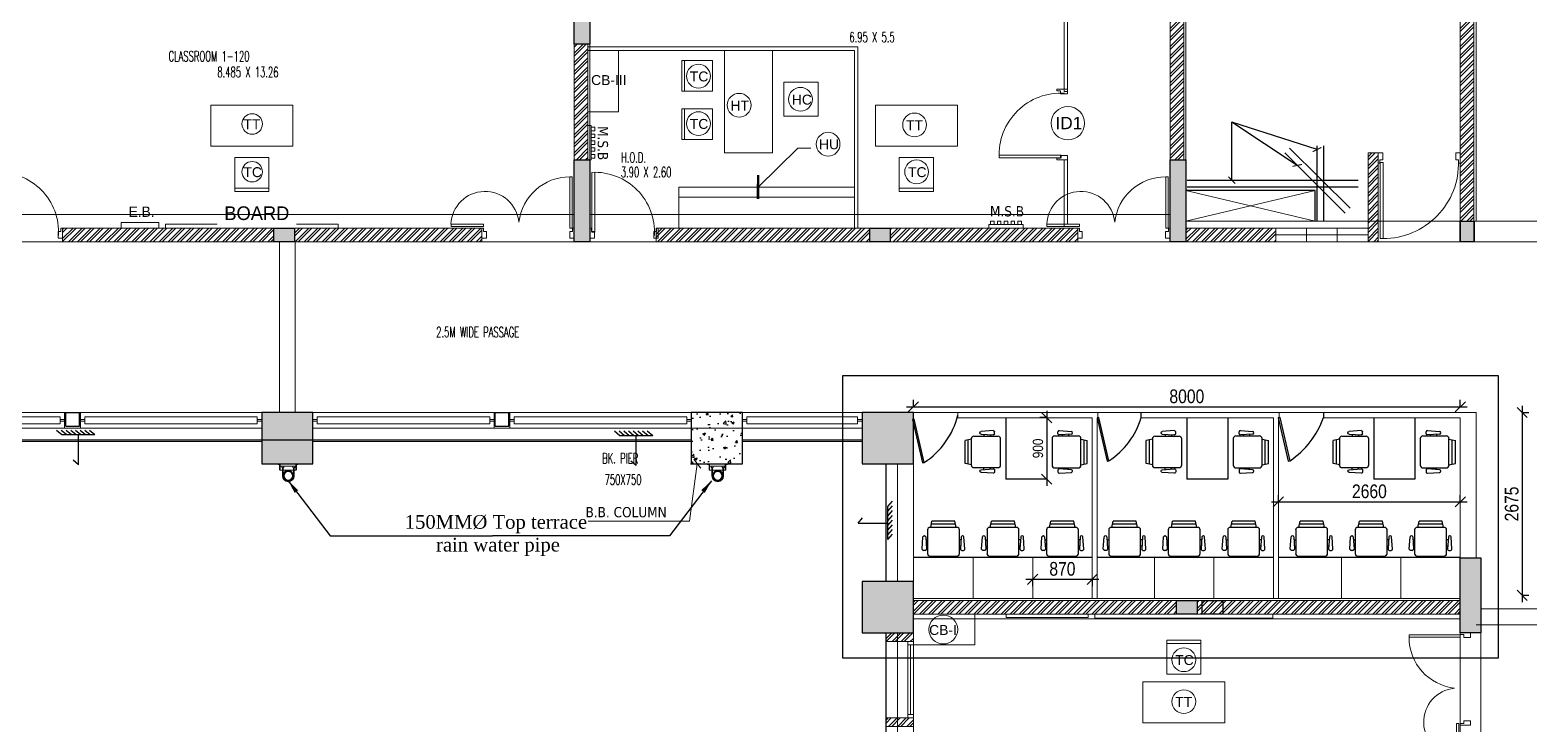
# Model space of a CAD drawing. Header units: inches. Extents: x 5899882 to 5988838, y -468923 to -96891.
# Drawn here: x 5945909 to 5967834, y -209454 to -199296 of the extents above; entities that cross this region are included whole.
import ezdxf

# ---------------------------------------------------------------- set-up
doc = ezdxf.new("R2010")
doc.units = ezdxf.units.IN
doc.header["$MEASUREMENT"] = 0
doc.linetypes.add('CONTINOUS', pattern=[0])
doc.layers.get('Defpoints').update_dxf_attribs({"color": 8})
for name, color, linetype in [('0 slc Rwp sloape', 7, 'Continuous'), ('0- SLC ARCH LAYOUT', 7, 'Continuous'), ('0-SLC-DRAINAGE LINE FOR ETP', 1, 'CONTINOUS'), ('CL', 7, 'Continuous'), ('P-TEXT', 7, 'Continuous'), ('rwp', 5, 'Continuous')]:
    doc.layers.add(name, color=color, linetype=linetype)
for name, color, linetype, lineweight in [('0-SLC-CLAMPS', 7, 'Continuous', 9), ('ARCL-BOARD', 8, 'Continuous', 9), ('ARCL-HATCH-B', 8, 'Continuous', 5), ('ARLC-COL', 8, 'Continuous', 30), ('ARLC-DIM0', 8, 'Continuous', 5), ('ARLC-DIM1', 8, 'Continuous', 5), ('ARLC-DIMF', 8, 'Continuous', 5), ('ARLC-DOOR-W', 8, 'Continuous', 5), ('ARLC-EL BRD', 8, 'Continuous', 5), ('ARLC-ELE0', 8, 'Continuous', 9), ('ARLC-ELE1', 8, 'Continuous', 13), ('ARLC-FUR (NOMN)', 8, 'Continuous', 9), ('ARLC-FURN', 8, 'Continuous', 9), ('ARLC-GAS BURNER', 8, 'Continuous', 5), ('ARLC-HATCH-C', 8, 'Continuous', 5), ('ARLC-TEXT0', 8, 'Continuous', 20), ('ARLC-WALL', 8, 'Continuous', 15), ('ARLC_main switch', 8, 'Continuous', 5), ('int_partitions', 8, 'Continuous', 5)]:
    doc.layers.add(name, color=color, linetype=linetype, lineweight=lineweight)
doc.styles.add('ARAIL', font='arial.ttf')
doc.styles.add('ARIAL', font='tahoma.ttf')
doc.styles.add('RS', font='simplex8.shx', dxfattribs={"width": 0.6, "height": 150})
doc.styles.get("Standard").update_dxf_attribs({"font": 'arial.ttf'})
doc.styles.add('swati', font='GOTHIC.TTF')
doc.styles.add('swis cn bt', font='swissc.ttf')
doc.dimstyles.new('DIM 100', dxfattribs={"dimscale": 100, "dimtxt": 1.5, "dimasz": 1.2, "dimexe": 1.5, "dimexo": 1.5, "dimgap": 0.4, "dimtad": 0, "dimdec": 0, "dimzin": 9, "dimdsep": 46, "dimtxsty": 'ARIAL', "dimblk": 'ARCHTICK', "dimblk1": 'ARCHTICK', "dimblk2": 'ARCHTICK', "dimcen": 2.5, "dimdle": 0.5, "dimclrd": 1, "dimclre": 251, "dimclrt": 4, "dimadec": 1, "dimazin": 0, "dimtfac": 1, "dimtdec": 0, "dimtmove": 2, "dimatfit": 3, "dimldrblk": 'ARCHTICK', "dimfxl": 1, "dimtzin": 0, "dimlwd": 5, "dimlwe": 5, "dimarcsym": 0})
doc.dimstyles.new('dim-100', dxfattribs={"dimscale": 100, "dimtxt": 1.5, "dimasz": 1.2, "dimexe": 1.5, "dimexo": 1.5, "dimgap": 0.4, "dimtad": 0, "dimdec": 0, "dimdsep": 46, "dimtxsty": 'ARAIL', "dimblk": 'ARCHTICK', "dimcen": 2.5, "dimdle": 1.5, "dimclrd": 1, "dimclre": 252, "dimclrt": 4, "dimadec": 1, "dimazin": 0, "dimtfac": 1, "dimtdec": 0, "dimtmove": 2, "dimatfit": 3, "dimldrblk": 'ARCHTICK', "dimfxl": 1, "dimarcsym": 0})
doc.dimstyles.new('dim-500', dxfattribs={"dimscale": 500, "dimtxt": 2.25, "dimasz": 2, "dimexe": 1.5, "dimexo": 1.5, "dimgap": 0.8, "dimtad": 1, "dimdec": 0, "dimdsep": 46, "dimtxsty": 'ARIAL', "dimblk": 'ARCHTICK', "dimcen": 2.5, "dimdle": 1.5, "dimclrd": 1, "dimclre": 9, "dimclrt": 4, "dimadec": 0, "dimazin": 0, "dimtfac": 1, "dimtdec": 0, "dimtmove": 2, "dimatfit": 3, "dimldrblk": 'ARCHTICK', "dimfxl": 1, "dimarcsym": 0})
doc.dimstyles.new('SLC', dxfattribs={"dimtxt": 200, "dimasz": 150, "dimexe": 100, "dimexo": 0, "dimgap": 50, "dimtad": 1, "dimdec": 0, "dimrnd": 5, "dimzin": 1, "dimdsep": 46, "dimtxsty": 'swis cn bt', "dimblk": 'OBLIQUE', "dimcen": 60, "dimdle": 100, "dimclrd": 256, "dimclre": 256, "dimclrt": 256, "dimazin": 0, "dimtfac": 1, "dimtdec": 0, "dimtofl": 0, "dimtmove": 0, "dimatfit": 3, "dimfxl": 0.18, "dimtolj": 1, "dimtzin": 0, "dimarcsym": 0})
doc.dimstyles.get("Standard").update_dxf_attribs({"dimtxt": 200, "dimasz": 200, "dimexe": 0.18, "dimexo": 0.0625, "dimgap": 0.09, "dimtad": 0, "dimdec": 0, "dimrnd": 5, "dimzin": 0, "dimdsep": 46, "dimtxsty": 'Standard', "dimblk": 'OBLIQUE', "dimcen": 0.09, "dimadec": 0, "dimazin": 0, "dimtfac": 1, "dimtdec": 0, "dimtofl": 0, "dimtmove": 0, "dimatfit": 3, "dimfxl": 1, "dimtolj": 1, "dimtzin": 0, "dimarcsym": 0})
pattern_1 = [(45, (-5779197.41, 117191.3), (-66.2912607, 66.2912607), []), (45, (-5779153.22, 117191.3), (-66.2912607, 66.2912607), [])]

# ---------------------------------------------------------------- blocks, each defined once
blk = doc.blocks.new('an80')
for points in [[(-46, 0), (-46, 66), (-51, 66), (-51, 76), (-35, 76), (-35, 66), (-40, 66), (-40, 0)], [(46, 0), (46, 66), (51, 66), (51, 76), (35, 76), (35, 66), (40, 66), (40, 0)]]:
    blk.add_lwpolyline(points)
for radius in [46, 40]:
    blk.add_arc((0, 0), radius, 180, 360)
blk = doc.blocks.new('176')
at = {"layer": '0-SLC-CLAMPS', "elevation": 0}
for points in [[(-109, 77), (-109, 80, 0.414214), (-114, 85), (-114, 85), (-114, 66), (-61, 66, 0.414214), (-66, 71), (-103, 71, -0.414214)], [(-109, -76), (-109, -79, -0.414214), (-114, -85), (-114, -85), (-114, -65), (-61, -65, -0.414214), (-66, -70), (-103, -70, 0.414214)]]:
    blk.add_lwpolyline(points, format="xyb", close=True, dxfattribs=at)
blk.add_lwpolyline([(-93, 66), (-93, -65), (-61, -65), (-61, 66)], close=True, dxfattribs=at)
at = {"layer": 'rwp', "color": 5, "const_width": 5.36, "elevation": 0}
blk.add_lwpolyline([(-13, -42, 1), (-13, 38, 1)], format="xyb", close=True, dxfattribs=at)
at = {"layer": 'rwp', "color": 5}
for radius in [42.9, 37.5]:
    blk.add_circle((-13, -2, 0), radius, dxfattribs=at)
at = {"layer": '0-SLC-CLAMPS', "color": 6, "xscale": 1.0714285714286, "yscale": 1.0714285714286, "zscale": 1.0714285714286, "rotation": 90}
blk.add_blockref('an80', (-13, -2, 0), dxfattribs=at)
blk = doc.blocks.new('_OBLIQUE')
at = {"color": 0, "linetype": 'ByBlock'}
blk.add_line((-0.5, -0.5), (0.5, 0.5), dxfattribs=at)
blk = doc.blocks.new('hjmh')
at = {"layer": 'ARLC-DOOR-W', "ltscale": 0.1}
for p, q in [((5668.312, -1072.854), (5667.201, -1072.854)), ((5667.201, -1072.854), (5667.201, -1072.894)), ((5667.201, -1072.894), (5668.312, -1072.894)), ((5668.312, -1072.894), (5668.312, -1072.854))]:
    blk.add_line(p, q, dxfattribs=at)
blk.add_arc((5668.299, -1072.899), 1.098, 179.7169, 271.8564, dxfattribs=at)
blk = doc.blocks.new('jjuj')
at = {"layer": 'ARLC-DOOR-W', "ltscale": 0.1}
for p, q in [((5733136, -29654), (5733136, -29679)), ((5733286, -29654), (5733286, -29719))]:
    blk.add_line(p, q, dxfattribs=at)
blk.add_lwpolyline([(5733286, -29719), (5733186, -29719), (5733186, -29679), (5733136, -29679)], dxfattribs=at)
blk = doc.blocks.new('frame')
at = {"layer": 'ARLC-DOOR-W', "ltscale": 0.1}
for p, q in [((5733136, -31004), (5733136, -30979)), ((5733136, -31004), (5733286, -31004)), ((5733286, -31004), (5733286, -30939))]:
    blk.add_line(p, q, dxfattribs=at)
blk.add_lwpolyline([(5733286, -30939), (5733186, -30939), (5733186, -30979), (5733136, -30979)], dxfattribs=at)
blk = doc.blocks.new('dfg2154')
at = {"layer": 'ARLC-FURN'}
blk.add_line((5964549, -129277), (5965049, -129277), dxfattribs=at)
blk.add_lwpolyline([(5964549, -129329), (5965049, -129329), (5965049, -128829), (5964549, -128829)], close=True, dxfattribs=at)
blk = doc.blocks.new('gfhmk')
at = {"layer": 'ARLC-DOOR-W', "ltscale": 0.1}
for p, q in [((5733137, -36608), (5732262, -36608)), ((5733137, -36568), (5732263, -36568)), ((5733137, -36568), (5733137, -36608))]:
    blk.add_line(p, q, dxfattribs=at)
blk.add_arc((5733137, -36608), 875, 177.3797, 273.233, dxfattribs=at)
blk = doc.blocks.new('A$C0CA930DB')
at = {"layer": 'ARLC-DOOR-W', "ltscale": 0.1}
blk.add_lwpolyline([(924, 1000), (1024, 1000)], dxfattribs=at)
for name, p in [('gfhmk', (-5732204, 37539)), ('frame', (-5732262, 31004))]:
    blk.add_blockref(name, p)
at = {"xscale": -1, "rotation": 180}
blk.add_blockref('frame', (-5732262, -30004), dxfattribs=at)
blk = doc.blocks.new('_ArchTick')
at = {"color": 0, "linetype": 'ByBlock', "const_width": 0.15}
blk.add_lwpolyline([(-0.5, -0.5), (0.5, 0.5)], dxfattribs=at)
blk = doc.blocks.new('DOOR 1')
at = {"layer": 'ARLC-DOOR-W', "ltscale": 0.1}
for p, q in [((5953212, -114078), (5953212, -113328)), ((5953212, -113328), (5953247, -113328)), ((5953247, -114078), (5953247, -113328)), ((5951474, -114021), (5951951, -114021)), ((5951474, -114056), (5951474, -114021)), ((5951474, -114056), (5951951, -114056)), ((5951926, -114078), (5951951, -114078)), ((5951926, -114078), (5951926, -114228)), ((5951926, -114228), (5951991, -114228)), ((5951951, -114056), (5951951, -114021)), ((5953276, -114228), (5953211, -114228)), ((5953247, -114078), (5953212, -114078)), ((5953276, -114078), (5953251, -114078))]:
    blk.add_line(p, q, dxfattribs=at)
at = {"layer": 'ARLC-DOOR-W'}
blk.add_line((5953276, -114228), (5953276, -114078), dxfattribs=at)
at = {"layer": 'ARLC-DOOR-W', "ltscale": 0.1}
for points in [[(5951991, -114228), (5951991, -114128), (5951951, -114128), (5951951, -114078)], [(5953211, -114228), (5953211, -114128), (5953251, -114128), (5953251, -114078)]]:
    blk.add_lwpolyline(points, dxfattribs=at)
for centre, radius, start, end in [((5953212, -114078), 750, 90, 173.4904), ((5951971, -114040), 498, 5.458, 177.8186)]:
    blk.add_arc(centre, radius, start, end, dxfattribs=at)
blk = doc.blocks.new('msb')
at = {"layer": 'ARLC_main switch'}
for points in [[(5800838.5, -122715.5), (5800838.5, -122765.5), (5801338.5, -122765.5), (5801338.5, -122715.5)], [(5800913.5, -122665.5), (5800913.5, -122715.5), (5800863.5, -122715.5), (5800863.5, -122665.5)], [(5801013.5, -122665.5), (5801013.5, -122715.5), (5800963.5, -122715.5), (5800963.5, -122665.5)], [(5801063.5, -122665.5), (5801063.5, -122715.5), (5801113.5, -122715.5), (5801113.5, -122665.5)], [(5801163.5, -122665.5), (5801163.5, -122715.5), (5801213.5, -122715.5), (5801213.5, -122665.5)], [(5801263.5, -122665.5), (5801263.5, -122715.5), (5801313.5, -122715.5), (5801313.5, -122665.5)]]:
    blk.add_lwpolyline(points, close=True, dxfattribs=at)
at = {"layer": 'ARLC_main switch', "insert": (5801095.5, -122547), "char_height": 150, "attachment_point": 5, "style": 'ARIAL'}
blk.add_mtext('M.S.B', dxfattribs=at)
blk = doc.blocks.new('MSB2')
at = {"layer": 'ARLC_main switch'}
for points in [[(5811368, -149962), (5811368, -150012), (5811868, -150012), (5811868, -149962)], [(5811443, -149912), (5811443, -149962), (5811393, -149962), (5811393, -149912)], [(5811543, -149912), (5811543, -149962), (5811493, -149962), (5811493, -149912)], [(5811593, -149912), (5811593, -149962), (5811643, -149962), (5811643, -149912)], [(5811693, -149912), (5811693, -149962), (5811743, -149962), (5811743, -149912)], [(5811793, -149912), (5811793, -149962), (5811843, -149962), (5811843, -149912)]]:
    blk.add_lwpolyline(points, close=True, dxfattribs=at)
at = {"layer": 'ARLC_main switch', "insert": (5811633, -149768), "char_height": 150, "attachment_point": 5, "style": 'ARIAL'}
blk.add_mtext('M.S.B', dxfattribs=at)
blk = doc.blocks.new('fgh153')
at = {"layer": 'ARCL-BOARD'}
blk.add_lwpolyline([(5989410, -126807), (5989410, -126865), (5986882, -126865), (5986882, -126807)], close=True, dxfattribs=at)
at = {"layer": 'ARCL-BOARD', "ltscale": 350, "insert": (5988220, -126649), "char_height": 200, "attachment_point": 5, "style": 'swati', "bg_fill": 2}
blk.add_mtext('BOARD', dxfattribs=at)
blk = doc.blocks.new('A$C445547AD')
at = {"layer": 'ARLC-EL BRD'}
for p, q in [((0, 0), (0, 80)), ((550, 0), (550, 80)), ((550, 0), (0, 0))]:
    blk.add_line(p, q, dxfattribs=at)
at = {"layer": 'ARLC-EL BRD', "insert": (297, 239), "char_height": 150, "attachment_point": 5, "style": 'swati', "bg_fill": 2}
blk.add_mtext('E.B.', dxfattribs=at)
at = {"layer": 'ARLC-EL BRD'}
blk.add_line((550, 80), (0, 80), dxfattribs=at)
blk = doc.blocks.new('A$C67844AE1')
at = {"color": 7}
for p, q in [((-218, 241), (-283, 162)), ((-218, 172), (-283, 93)), ((-218, 103), (-283, 24)), ((-218, 34), (-283, -45)), ((218, 0), (-218, 0)), ((218, 0), (153, -79)), ((-218, -34), (-283, -113)), ((-218, -103), (-283, -182)), ((-218, -172), (-283, -251)), ((-218, -241), (-283, -320))]:
    blk.add_line(p, q, dxfattribs=at)
at = {"layer": 'CL', "color": 7}
blk.add_line((-218, 241), (-218, -241), dxfattribs=at)
blk = doc.blocks.new('A$C4AE13D6C')
at = {"layer": 'ARLC-COL', "color": 7}
for p, q in [((-29459, -1812), (-29259, -1812)), ((-29459, -2012), (-29459, -1812)), ((-29259, -2012), (-29259, -1812)), ((-23177, -1812), (-22977, -1812)), ((-23177, -2012), (-23177, -1812)), ((-22977, -2012), (-22977, -1812)), ((-29459, -2012), (-29259, -2012)), ((-23177, -2012), (-22977, -2012))]:
    blk.add_line(p, q, dxfattribs=at)
for points in [[(-26414, 888), (-26114, 888), (-26114, 688), (-26414, 688)], [(-26414, 888), (-26114, 888), (-26114, 688), (-26414, 688)], [(-17699, 888), (-17399, 888), (-17399, 688), (-17699, 688)], [(-9061, 988), (-8861, 988), (-8861, 688), (-9061, 688)], [(-12836, -4562), (-12536, -4562), (-12536, -4762), (-12836, -4762)], [(-12836, -4562), (-12536, -4562), (-12536, -4762), (-12836, -4762)]]:
    blk.add_lwpolyline(points, close=True, dxfattribs=at)
blk = doc.blocks.new('*D645')
at = {"layer": '0-SLC-DRAINAGE LINE FOR ETP', "lineweight": -2}
for p, q in [((5958829, -204812), (5958829, -204711)), ((5966829, -204812), (5966829, -204711)), ((5958729, -204811), (5966929, -204811))]:
    blk.add_line(p, q, dxfattribs=at)
at = {"layer": 'Defpoints', "color": 0}
for p in [(5958829, -204895), (5966829, -204811), (5966829, -204895)]:
    blk.add_point(p, dxfattribs=at)
at = {"layer": '0-SLC-DRAINAGE LINE FOR ETP', "lineweight": -2, "xscale": 150, "yscale": 150, "zscale": 150, "rotation": 180}
blk.add_blockref('_OBLIQUE', (5958829, -204811), dxfattribs=at)
at = {"layer": '0-SLC-DRAINAGE LINE FOR ETP', "lineweight": -2, "xscale": 150, "yscale": 150, "zscale": 150}
blk.add_blockref('_OBLIQUE', (5966829, -204811), dxfattribs=at)
at = {"layer": '0-SLC-DRAINAGE LINE FOR ETP', "insert": (5962829, -204659), "char_height": 200, "attachment_point": 5, "style": 'swis cn bt'}
blk.add_mtext('\\A1;8000', dxfattribs=at)
blk = doc.blocks.new('table')
at = {"ltscale": 0.3}
for p, q in [((6028890, -208644), (6028901, -208821)), ((6028934, -208624), (6028908, -208624)), ((6028941, -208821), (6028952, -208644)), ((6028950, -208685), (6028968, -208685)), ((6028968, -208577), (6028968, -208923)), ((6029397, -208540), (6029005, -208540)), ((6029434, -208923), (6029434, -208577)), ((6029452, -208685), (6029434, -208685)), ((6029461, -208821), (6029450, -208644)), ((6029468, -208624), (6029494, -208624)), ((6029513, -208644), (6029501, -208821)), ((6028920, -208839), (6028922, -208839)), ((6028944, -208778), (6028968, -208778)), ((6029459, -208778), (6029434, -208778)), ((6029482, -208839), (6029480, -208839)), ((6029005, -208960), (6029397, -208960)), ((6029014, -208960), (6029033, -209054)), ((6029024, -209007), (6029378, -209007)), ((6029033, -209054), (6029369, -209054)), ((6029388, -208960), (6029369, -209054))]:
    blk.add_line(p, q, dxfattribs=at)
for centre, radius, start, end in [((6028908, -208643), 18.7, 90, 183.7314), ((6028934, -208643), 18.7, 356.2686, 90), ((6029005, -208577), 37.4, 90, 180), ((6029397, -208577), 37.4, 0, 90), ((6029468, -208643), 18.7, 90, 183.7314), ((6029494, -208643), 18.7, 356.2686, 90), ((6028920, -208820), 18.7, 183.7314, 270), ((6028922, -208820), 18.7, 270, 356.2686), ((6029005, -208923), 37.4, 180, 270), ((6029397, -208923), 37.4, 270, 0), ((6029480, -208820), 18.7, 183.7314, 270), ((6029482, -208820), 18.7, 270, 356.2686)]:
    blk.add_arc(centre, radius, start, end, dxfattribs=at)
blk = doc.blocks.new('*D648')
at = {"layer": '0-SLC-DRAINAGE LINE FOR ETP', "lineweight": -2}
for p, q in [((5960779, -204970), (5960679, -204970)), ((5960779, -204870), (5960779, -205970)), ((5960779, -205870), (5960679, -205870))]:
    blk.add_line(p, q, dxfattribs=at)
at = {"layer": 'Defpoints', "color": 0}
for p in [(5960779, -204970), (5960779, -205870), (5960779, -205870)]:
    blk.add_point(p, dxfattribs=at)
at = {"layer": '0-SLC-DRAINAGE LINE FOR ETP', "lineweight": -2, "xscale": 150, "yscale": 150, "zscale": 150}
for p, rotation in [((5960779, -204970), 90), ((5960779, -205870), 270)]:
    blk.add_blockref('_OBLIQUE', p, dxfattribs=dict(at, rotation=rotation))
at = {"layer": '0-SLC-DRAINAGE LINE FOR ETP', "insert": (5960652, -205420), "char_height": 150, "attachment_point": 5, "rotation": 90, "style": 'swis cn bt'}
blk.add_mtext('\\A1;900', dxfattribs=at)
blk = doc.blocks.new('*D649')
at = {"layer": '0-SLC-DRAINAGE LINE FOR ETP', "lineweight": -2}
for p, q in [((5964068, -206202), (5966929, -206202)), ((5964168, -206202), (5964168, -206102)), ((5966829, -206202), (5966829, -206102))]:
    blk.add_line(p, q, dxfattribs=at)
at = {"layer": 'Defpoints', "color": 0}
for p in [(5964168, -206202), (5966829, -206202), (5966829, -206202)]:
    blk.add_point(p, dxfattribs=at)
at = {"layer": '0-SLC-DRAINAGE LINE FOR ETP', "lineweight": -2, "xscale": 150, "yscale": 150, "zscale": 150, "rotation": 180}
blk.add_blockref('_OBLIQUE', (5964168, -206202), dxfattribs=at)
at = {"layer": '0-SLC-DRAINAGE LINE FOR ETP', "lineweight": -2, "xscale": 150, "yscale": 150, "zscale": 150}
blk.add_blockref('_OBLIQUE', (5966829, -206202), dxfattribs=at)
at = {"layer": '0-SLC-DRAINAGE LINE FOR ETP', "insert": (5965499, -206049), "char_height": 200, "attachment_point": 5, "style": 'swis cn bt'}
blk.add_mtext('\\A1;2660', dxfattribs=at)
blk = doc.blocks.new('*D650')
at = {"layer": '0-SLC-DRAINAGE LINE FOR ETP', "lineweight": -2}
for p, q in [((5967733, -204795), (5967733, -207670)), ((5967733, -204895), (5967833, -204895)), ((5967733, -207570), (5967833, -207570))]:
    blk.add_line(p, q, dxfattribs=at)
at = {"layer": 'Defpoints', "color": 0}
for p in [(5967059, -204895), (5966829, -207570), (5967733, -207570)]:
    blk.add_point(p, dxfattribs=at)
at = {"layer": '0-SLC-DRAINAGE LINE FOR ETP', "lineweight": -2, "xscale": 150, "yscale": 150, "zscale": 150}
for p, rotation in [((5967733, -204895), 90), ((5967733, -207570), 270)]:
    blk.add_blockref('_OBLIQUE', p, dxfattribs=dict(at, rotation=rotation))
at = {"layer": '0-SLC-DRAINAGE LINE FOR ETP', "insert": (5967581, -206233), "char_height": 200, "attachment_point": 5, "rotation": 90, "style": 'swis cn bt'}
blk.add_mtext('\\A1;2675', dxfattribs=at)
blk = doc.blocks.new('*D781')
at = {"layer": '0-SLC-DRAINAGE LINE FOR ETP', "lineweight": -2}
for p, q in [((5960474, -207336), (5961544, -207336)), ((5960574, -207336), (5960574, -207436)), ((5961444, -207336), (5961444, -207436))]:
    blk.add_line(p, q, dxfattribs=at)
at = {"layer": 'Defpoints', "color": 0}
for p in [(5960574, -207315), (5961444, -207315), (5961444, -207336)]:
    blk.add_point(p, dxfattribs=at)
at = {"layer": '0-SLC-DRAINAGE LINE FOR ETP', "lineweight": -2, "xscale": 150, "yscale": 150, "zscale": 150, "rotation": 180}
blk.add_blockref('_OBLIQUE', (5960574, -207336), dxfattribs=at)
at = {"layer": '0-SLC-DRAINAGE LINE FOR ETP', "lineweight": -2, "xscale": 150, "yscale": 150, "zscale": 150}
blk.add_blockref('_OBLIQUE', (5961444, -207336), dxfattribs=at)
at = {"layer": '0-SLC-DRAINAGE LINE FOR ETP', "insert": (5961009, -207184), "char_height": 200, "attachment_point": 5, "style": 'swis cn bt'}
blk.add_mtext('\\A1;870', dxfattribs=at)
blk = doc.blocks.new('A$C5D8F11B1')
at = {"layer": 'ARCL-HATCH-B'}
h = blk.add_hatch(dxfattribs=at)
h.set_pattern_fill('ANSI32', color=256, scale=250)
h.set_pattern_definition(pattern_1)
h.paths.add_polyline_path([(17600, -2900), (17400, -2900), (17400, -6050), (17600, -6050)])
h = blk.add_hatch(dxfattribs=at)
h.set_pattern_fill('ANSI32', color=256, scale=250)
h.set_pattern_definition(pattern_1)
h.paths.add_polyline_path([(21845, -3600), (21645, -3600), (21645, -6950), (21845, -6950)])
h = blk.add_hatch(dxfattribs=at)
h.set_pattern_fill('ANSI32', color=256, scale=250)
h.set_pattern_definition(pattern_1)
h.paths.add_polyline_path([(8885, -4360), (8685, -4360), (8685, -6050), (8885, -6050)])
h = blk.add_hatch(dxfattribs=at)
h.set_pattern_fill('ANSI32', color=256, scale=250)
h.set_pattern_definition(pattern_1)
h.paths.add_polyline_path([(20445, -5950), (20295, -5950), (20295, -7250), (20445, -7250)])
h = blk.add_hatch(dxfattribs=at)
h.set_pattern_fill('ANSI32', color=256, scale=250)
h.set_pattern_definition(pattern_1)
h.paths.add_polyline_path([(4292, -7050), (1201, -7050), (1201, -7250), (4292, -7250)])
h = blk.add_hatch(dxfattribs=at)
h.set_pattern_fill('ANSI32', color=256, scale=250)
h.set_pattern_definition(pattern_1)
h.paths.add_polyline_path([(7335, -7050), (4592, -7050), (4592, -7250), (7335, -7250)])
h = blk.add_hatch(dxfattribs=at)
h.set_pattern_fill('ANSI32', color=256, scale=250)
h.set_pattern_definition(pattern_1)
h.paths.add_polyline_path([(13007, -7050), (9882, -7050), (9882, -7250), (13007, -7250)])
h = blk.add_hatch(dxfattribs=at)
h.set_pattern_fill('ANSI32', color=256, scale=250)
h.set_pattern_definition(pattern_1)
h.paths.add_polyline_path([(16050, -7050), (13307, -7050), (13307, -7250), (16050, -7250)])
h = blk.add_hatch(dxfattribs=at)
h.set_pattern_fill('ANSI32', color=256, scale=250)
h.set_pattern_definition(pattern_1)
h.paths.add_polyline_path([(18945, -7050), (17630, -7050), (17630, -7250), (18945, -7250)])
h = blk.add_hatch(dxfattribs=at)
h.set_pattern_fill('ANSI32', color=256, scale=250)
h.set_pattern_definition(pattern_1)
h.paths.add_polyline_path([(17495, -12500), (13645, -12500), (13645, -12700), (17495, -12700)])
h = blk.add_hatch(dxfattribs=at)
h.set_pattern_fill('ANSI32', color=256, scale=250)
h.set_pattern_definition(pattern_1)
h.paths.add_polyline_path([(21645, -12500), (17795, -12500), (17795, -12700), (21645, -12700)])
h = blk.add_hatch(dxfattribs=at)
h.set_pattern_fill('ANSI32', color=256, scale=250)
h.set_pattern_definition(pattern_1)
h.paths.add_polyline_path([(13645, -12975), (13245, -12975), (13245, -13100), (13645, -13100)])
h = blk.add_hatch(dxfattribs=at)
h.set_pattern_fill('ANSI32', color=256, scale=250)
h.set_pattern_definition(pattern_1)
h.paths.add_polyline_path([(13645, -14220), (13245, -14220), (13245, -14345), (13645, -14345)])
at = {"layer": 'ARLC-HATCH-C', "ltscale": 0.1}
for points in [[(8685, -4360), (8685, -3160), (8915, -3160), (8915, -4360)], [(8915, -7250), (8915, -7050), (8915, -6050), (8715, -6050), (8685, -6050), (8685, -7250)], [(17630, -7250), (17630, -7050), (17630, -6050), (17600, -6050), (17400, -6050), (17400, -7250)], [(21845, -6950), (21645, -6950), (21645, -7250), (21845, -7250)], [(4592, -7250), (4592, -7050), (4292, -7050), (4292, -7250)], [(4592, -7250), (4592, -7050), (4292, -7050), (4292, -7250)], [(13307, -7250), (13307, -7050), (13007, -7050), (13007, -7250)], [(13307, -7250), (13307, -7050), (13007, -7050), (13007, -7250)], [(4114, -9750), (4114, -10500), (4864, -10500), (4864, -9750)], [(12895, -9750), (12895, -10500), (13645, -10500), (13645, -9750)], [(21645, -11875), (21945, -11875), (21945, -12975), (21645, -12975)], [(12895, -12225), (12895, -12975), (13645, -12975), (13645, -12225)], [(17795, -12700), (17795, -12500), (17495, -12500), (17495, -12700)], [(17795, -12700), (17795, -12500), (17495, -12500), (17495, -12700)]]:
    blk.add_hatch(color=256, dxfattribs=at).paths.add_polyline_path(points)
at = {"layer": 'ARCL-BOARD'}
for points in [[(15001, -12700), (16201, -12700), (16201, -12750), (15001, -12750)], [(18901, -12700), (18901, -12758), (16301, -12758), (16301, -12700)]]:
    blk.add_lwpolyline(points, close=True, dxfattribs=at)
at = {"layer": 'ARLC-COL'}
for points in [[(8915, -3160), (8915, -4360), (8685, -4360), (8685, -3160)], [(8915, -6050), (8915, -7250), (8685, -7250), (8685, -6050)], [(17630, -6050), (17630, -7250), (17400, -7250), (17400, -6050)], [(21645, -7250), (21645, -6950), (21845, -6950), (21845, -7250)], [(4292, -7050), (4592, -7050), (4592, -7250), (4292, -7250)], [(4292, -7050), (4592, -7050), (4592, -7250), (4292, -7250)], [(13007, -7050), (13307, -7050), (13307, -7250), (13007, -7250)], [(13007, -7050), (13307, -7050), (13307, -7250), (13007, -7250)], [(4114, -10500), (4864, -10500), (4864, -9750), (4114, -9750)], [(10396, -10500), (11146, -10500), (11146, -9750), (10396, -9750)], [(13645, -9750), (12895, -9750), (12895, -10500), (13645, -10500)], [(21645, -11875), (21945, -11875), (21945, -12975), (21645, -12975)], [(13645, -12225), (12895, -12225), (12895, -12975), (13645, -12975)], [(17495, -12500), (17795, -12500), (17795, -12700), (17495, -12700)], [(17495, -12500), (17795, -12500), (17795, -12700), (17495, -12700)]]:
    blk.add_lwpolyline(points, close=True, dxfattribs=at)
at = {"layer": 'ARLC-DIM0'}
for points in [[(13565, -13100), (13565, -13150), (13645, -13150), (13645, -13100)], [(13565, -14170), (13565, -14220), (13645, -14220), (13645, -14170)]]:
    blk.add_lwpolyline(points, close=True, dxfattribs=at)
at = {"layer": 'ARLC-DOOR-W', "ltscale": 0.003}
blk.add_line((19395, -7150), (18945, -7150), dxfattribs=at)
at = {"layer": 'ARLC-DOOR-W', "ltscale": 0.1}
for p, q in [((19395, -7150), (20295, -7150)), ((13605, -13150), (13605, -14170))]:
    blk.add_line(p, q, dxfattribs=at)
at = {"layer": 'ARLC-DOOR-W', "ltscale": 0.003}
blk.add_lwpolyline([(18945, -7050), (19395, -7050), (19395, -7250), (18945, -7250)], close=True, dxfattribs=at)
at = {"layer": 'ARLC-DOOR-W', "ltscale": 0.1}
for points in [[(19395, -7050), (19845, -7050), (19845, -7250), (19395, -7250)], [(19845, -7050), (20295, -7050), (20295, -7250), (19845, -7250)]]:
    blk.add_lwpolyline(points, close=True, dxfattribs=at)
at = {"layer": 'ARLC-DOOR-W'}
blk.add_lwpolyline([(13645, -13150), (13565, -13150), (13565, -14170), (13645, -14170)], close=True, dxfattribs=at)
blk.add_circle((15905, -5516), 245, dxfattribs=at)
at = {"layer": 'ARLC-ELE0'}
blk.add_line((13245, -13100), (13245, -14220), dxfattribs=at)
at = {"layer": 'ARLC-ELE1', "ltscale": 0.1}
for p, q in [((-1418, -9750), (4114, -9750)), ((-1355, -9815), (1167, -9815)), ((1167, -9915), (1167, -9815)), ((1167, -9853), (1232, -9853)), ((1232, -9750), (1462, -9750)), ((1232, -9980), (1232, -9750)), ((1462, -9980), (1462, -9750)), ((1462, -9853), (1527, -9853)), ((1527, -9915), (1527, -9815)), ((1527, -9815), (4049, -9815)), ((4049, -9915), (4049, -9815)), ((4049, -9853), (4114, -9853)), ((4862, -9853), (4927, -9853)), ((4864, -9750), (10396, -9750)), ((4927, -9915), (4927, -9815)), ((4927, -9815), (7449, -9815)), ((7449, -9915), (7449, -9815)), ((7449, -9853), (7514, -9853)), ((7514, -9750), (7744, -9750)), ((7514, -9980), (7514, -9750)), ((7744, -9980), (7744, -9750)), ((7744, -9853), (7809, -9853)), ((7809, -9915), (7809, -9815)), ((7809, -9815), (10331, -9815)), ((10331, -9915), (10331, -9815)), ((10331, -9853), (10396, -9853)), ((11146, -9750), (12895, -9750)), ((11146, -9853), (11211, -9853)), ((11211, -9915), (11211, -9815)), ((11211, -9815), (12830, -9815)), ((12830, -9915), (12830, -9815)), ((12830, -9853), (12895, -9853)), ((-1418, -9980), (4114, -9980)), ((-1355, -9915), (1167, -9915)), ((1167, -9878), (1232, -9878)), ((1232, -9980), (1462, -9980)), ((1462, -9878), (1527, -9878)), ((1527, -9915), (4049, -9915)), ((4049, -9878), (4114, -9878)), ((4862, -9878), (4927, -9878)), ((4863, -9980), (10395, -9980)), ((4927, -9915), (7449, -9915)), ((7449, -9878), (7514, -9878)), ((7514, -9980), (7744, -9980)), ((7744, -9878), (7809, -9878)), ((7809, -9915), (10331, -9915)), ((10331, -9878), (10396, -9878)), ((11146, -9878), (11211, -9878)), ((12830, -9915), (11211, -9915)), ((12830, -9878), (12895, -9878)), ((-1418, -10175), (4114, -10175)), ((4864, -10175), (10396, -10175)), ((11145, -10175), (12895, -10175)), ((13415, -10500), (13415, -12225)), ((13645, -10500), (13645, -12225))]:
    blk.add_line(p, q, dxfattribs=at)
at = {"layer": 'ARLC-FUR (NOMN)'}
for centre, radius in [((10502, -4827), 174), ((11994, -5166), 174), ((11097, -5253), 174), ((3975, -5527), 150), ((10502, -5522), 174), ((13663, -5541), 174), ((12398, -5823), 174), ((3975, -6226), 150), ((13693, -6228), 174), ((14083, -12926), 211), ((17601, -13368), 174), ((17601, -13981), 174)]:
    blk.add_circle(centre, radius, dxfattribs=at)
at = {"layer": 'ARLC-FURN'}
for p, q in [((10300, -4598), (10300, -5048)), ((10300, -5306), (10300, -5756)), ((10215, -6450), (12785, -6450)), ((10215, -7050), (10215, -6450))]:
    blk.add_line(p, q, dxfattribs=at)
at = {"layer": 'ARLC-FURN', "ltscale": 0.002}
blk.add_line((10215, -6600), (12785, -6600), dxfattribs=at)
at = {"layer": 'ARLC-FURN'}
for points in [[(9335, -4450), (9335, -5350), (8885, -5350), (8885, -4450)], [(11585, -4450), (11585, -5950), (10885, -5950), (10885, -4450)], [(12251, -4913), (12251, -5413), (11751, -5413), (11751, -4913)], [(13645, -12700), (14545, -12700), (14545, -13150), (13645, -13150)]]:
    blk.add_lwpolyline(points, close=True, dxfattribs=at)
at = {"layer": 'ARLC-FURN', "ltscale": 0.1}
for points in [[(10707, -4598), (10707, -5048), (10257, -5048), (10257, -4598)], [(4569, -5250), (4569, -5850), (3369, -5850), (3369, -5250)], [(14289, -5250), (14289, -5850), (13089, -5850), (13089, -5250)], [(10707, -5306), (10707, -5756), (10257, -5756), (10257, -5306)], [(18201, -13692), (18201, -14292), (17001, -14292), (17001, -13692)]]:
    blk.add_lwpolyline(points, close=True, dxfattribs=at)
at = {"layer": 'ARLC-WALL', "ltscale": 0.1}
for p, q in [((17400, -2900), (17400, -6050)), ((17600, -2900), (17600, -6050)), ((21645, -3600), (21645, -6950)), ((21845, -3600), (21845, -6950)), ((8685, -4360), (8685, -6050)), ((8885, -4360), (8885, -6050)), ((20295, -5950), (20295, -7250)), ((20295, -5950), (20445, -5950)), ((20445, -5950), (20445, -7250)), ((1201, -7050), (4292, -7050)), ((1201, -7250), (1201, -7050)), ((4592, -7050), (7335, -7050)), ((7335, -7050), (7335, -7250)), ((7335, -7250), (7335, -7050)), ((9882, -7050), (13007, -7050)), ((9882, -7250), (9882, -7050)), ((13307, -7050), (16050, -7050)), ((16050, -7050), (16050, -7250)), ((16050, -7250), (16050, -7050)), ((17630, -7050), (18945, -7050)), ((1201, -7250), (4292, -7250)), ((4592, -7250), (7335, -7250)), ((9882, -7250), (13007, -7250)), ((13307, -7250), (16050, -7250)), ((17630, -7250), (18945, -7250)), ((20295, -7250), (20445, -7250)), ((21645, -7250), (21845, -7250)), ((13645, -12500), (17495, -12500)), ((13645, -12700), (17495, -12700)), ((17795, -12500), (21645, -12500)), ((17795, -12700), (21645, -12700))]:
    blk.add_line(p, q, dxfattribs=at)
at = {"layer": 'ARLC-WALL'}
blk.add_line((18945, -7250), (18945, -7050), dxfattribs=at)
for points in [[(13245, -12975), (13645, -12975), (13645, -13100), (13245, -13100)], [(13245, -14220), (13645, -14220), (13645, -14345), (13245, -14345)]]:
    blk.add_lwpolyline(points, close=True, dxfattribs=at)
at = {"layer": 'int_partitions'}
for p, q in [((15850, -5050), (15850, 1095)), ((15900, -5050), (15900, 1095)), ((8885, -4400), (12835, -4400)), ((8885, -4450), (12785, -4450)), ((12785, -4450), (12785, -7050)), ((12835, -4400), (12835, -7050)), ((15850, -5050), (15900, -5050)), ((15850, -6050), (15900, -6050)), ((15850, -7025), (15850, -6050)), ((15850, -6050), (15900, -6050)), ((15900, -7000), (15900, -6050))]:
    blk.add_line(p, q, dxfattribs=at)
at = {"layer": 'ARLC-DIM0', "rotation": 270}
blk.add_blockref('msb', (131650, 5795288), dxfattribs=at)
at = {"layer": 'ARLC-DIM0'}
blk.add_blockref('MSB2', (-5796618, 142962), dxfattribs=at)
at = {"layer": 'ARLC-DOOR-W'}
for name, p, xscale, yscale, zscale, rotation in [('A$C0CA930DB', (14838, -5016), -1.037811886783171, 1.037811886783171, 1.037811886783171, 180), ('hjmh', (-1052379, -5674404), 1000, 1000, 1000, 90)]:
    blk.add_blockref(name, p, dxfattribs=dict(at, xscale=xscale, yscale=yscale, zscale=zscale, rotation=rotation))
at = {"layer": 'ARLC-DOOR-W', "xscale": -1}
for name, p, rotation in [('frame', (51449, -5739236), 270), ('jjuj', (51299, -5739236), 270), ('A$C0CA930DB', (1200, -6176), 90), ('A$C0CA930DB', (9915, -6176), 90)]:
    blk.add_blockref(name, p, dxfattribs=dict(at, rotation=rotation))
at = {"layer": 'ARLC-DOOR-W'}
for p in [(-5944591, 107028), (-5935876, 107028)]:
    blk.add_blockref('DOOR 1', p, dxfattribs=at)
at = {"layer": 'ARLC-DOOR-W', "rotation": 90}
blk.add_blockref('DOOR 1', (-92433, -5966251), dxfattribs=at)
at = {"layer": 'ARLC-FURN', "ltscale": 0.1, "xscale": -1}
blk.add_blockref('dfg2154', (5978489, 122812), dxfattribs=at)
at = {"layer": 'ARLC-FURN', "ltscale": 0.1, "rotation": 180}
blk.add_blockref('dfg2154', (5982401, -142409), dxfattribs=at)
at = {"layer": 'ARLC-GAS BURNER', "xscale": -1}
blk.add_blockref('dfg2154', (5968768, 122812), dxfattribs=at)
at = {"layer": 'ARLC-DOOR-W'}
blk.add_text('ID1', height=180, dxfattribs=at).set_placement((15724, -5603))
at = {"layer": 'ARLC-FUR (NOMN)'}
for s, p in [('CB-III', (8932, -4957)), ('TC', (10376, -4904)), ('HT', (10971, -5330)), ('HC', (11868, -5243)), ('TT', (3847, -5605)), ('TC', (10376, -5599)), ('TT', (13537, -5618)), ('HU', (12265, -5897)), ('TC', (3847, -6305)), ('TC', (13567, -6305)), ('CB-I', (13876, -13005)), ('TC', (17475, -13445)), ('TT', (17475, -14058))]:
    blk.add_text(s, height=145.4, dxfattribs=at).set_placement(p)
at = {"layer": 'ARLC-TEXT0', "style": 'RS', "width": 0.6}
for s, p in [('6.95 X 5.5', (12709, -4331)), ('CLASSROOM 1-120', (2752, -4611)), ('8.485 X 13.26', (3465, -4843)), ('H.O.D.', (9369, -6093)), ('3.90 X 2.60', (9366, -6306)), ('2.5M WIDE PASSAGE', (6666, -8648)), ('750X750', (9129, -10807))]:
    blk.add_text(s, height=150, dxfattribs=at).set_placement(p)
at = {"layer": 'ARLC-TEXT0', "ltscale": 0.1, "style": 'RS', "width": 0.6}
blk.add_text('BK. PIER', height=150, dxfattribs=at).set_placement((9094, -10494))
at = {"layer": 'ARLC-DIMF'}
blk.add_leader([(11374, -6450), (11957, -5880), (12147, -5880)], dimstyle='dim-100', override={"dimasz": 2.5, "dimgap": 0.4, "dimtad": 0, "dimdle": 0.05, "dimfxl": 50, "dimfxlon": 1, "dimtfillclr": 256, "dimlwd": 0, "dimlwe": 0}, dxfattribs=at)
at = {"layer": 'ARLC-DIM1'}
blk.add_blockref('fgh153', (-5984177, 119815), dxfattribs=at)
blk.add_blockref('A$C445547AD', (2061, -7050), dxfattribs=at)

msp = doc.modelspace()

# ---------------------------------------------------------------- block references
at = {"layer": '0- SLC ARCH LAYOUT'}
msp.add_blockref('A$C5D8F11B1', (5945183.9, -195145.1), dxfattribs=at)

# ---------------------------------------------------------------- next in the draw order: hatches: boundary and pattern name
h = msp.add_hatch()
h.set_pattern_fill('AR-CONC', color=256, scale=50, style=0)
h.set_pattern_definition([(50, (5955579.87, -205645.07), (358.63, -31.38), [37.5, -412.5]), (355, (5955579.87, -205645.07), (-69.38, 376.1), [30, -330]), (100.45, (5955609.75, -205647.7), (289.25, 344.72), [31.87, -350.57]), (46.184, (5955579.87, -205545.07), (533.62, -82.76), [56.25, -618.75]), (96.636, (5955624.33, -205551.97), (467.33, 487.06), [47.8, -525.86]), (351.184, (5955579.87, -205545.07), (467.33, 487.06), [45, -495]), (21, (5955629.87, -205570.07), (298.45, -201.31), [37.5, -412.5]), (326, (5955629.87, -205570.07), (121.66, 362.58), [30, -330]), (71.45, (5955654.74, -205586.85), (420.11, 161.27), [31.87, -350.57]), (37.5, (5955579.87, -205645.07), (6.08, 166.447), [0, -326, 0, -335, 0, -331.25]), (7.5, (5955579.87, -205645.07), (131.535, 197.206), [0, -191, 0, -318.5, 0, -126.25]), (327.5, (5955468.37, -205645.07), (266.911, -11.277), [0, -125, 0, -390, 0, -517.5]), (317.5, (5955418.37, -205645.07), (291.593, 50.052), [0, -162.5, 0, -259, 0, -367.5])])
h.paths.add_polyline_path([(5956329.9, -204895.1), (5955579.9, -204895.1), (5955579.9, -205645.1), (5956329.9, -205645.1)])
at = {"layer": 'ARLC-HATCH-C', "ltscale": 0.1}
for points in [[(5953868.9, -199505.1), (5953868.9, -198305.1), (5954098.9, -198305.1), (5954098.9, -199505.1)], [(5954098.9, -202395.1), (5954098.9, -202195.1), (5954098.9, -201195.1), (5953898.9, -201195.1), (5953868.9, -201195.1), (5953868.9, -202395.1)], [(5962813.9, -202395.1), (5962813.9, -202195.1), (5962813.9, -201195.1), (5962783.9, -201195.1), (5962583.9, -201195.1), (5962583.9, -202395.1)], [(5949297.9, -204895.1), (5949297.9, -205645.1), (5950047.9, -205645.1), (5950047.9, -204895.1)], [(5958078.9, -204895.1), (5958078.9, -205645.1), (5958828.9, -205645.1), (5958828.9, -204895.1)], [(5966828.9, -207020.1), (5967128.9, -207020.1), (5967128.9, -208120.1), (5966828.9, -208120.1)], [(5958078.9, -207370.1), (5958078.9, -208120.1), (5958828.9, -208120.1), (5958828.9, -207370.1)]]:
    msp.add_hatch(color=0, dxfattribs=at).paths.add_polyline_path(points)

# ---------------------------------------------------------------- next in the draw order: linework, layer by layer
for p, q in [((5961444.5, -207015.1), (5958832.1, -207015.1)), ((5964094.5, -207015.1), (5961518.5, -207015.1)), ((5966828.9, -207015.1), (5964168.5, -207015.1))]:
    msp.add_line(p, q)
at = {"color": 0}
msp.add_line((5958428.9, -214270.1), (5958428.9, -208120.1), dxfattribs=at)
msp.add_lwpolyline([(5955579.9, -205645.1), (5956329.9, -205645.1), (5956329.9, -204895.1), (5955579.9, -204895.1)], close=True)
at = {"layer": '0-SLC-DRAINAGE LINE FOR ETP', "color": 1}
for p, q in [((5960179.4, -204970.1), (5960179.4, -205870.1)), ((5960779.4, -204970.1), (5960779.4, -205870.1)), ((5962161.6, -204970.1), (5962161.6, -204895.1)), ((5962829.4, -204970.1), (5962829.4, -205870.1)), ((5963429.4, -204970.1), (5963429.4, -205870.1)), ((5964828.5, -204895.1), (5964828.5, -204970.1)), ((5965563.8, -204970.1), (5965563.8, -205870.1)), ((5966163.8, -204970.1), (5966163.8, -205870.1)), ((5960779.4, -205870.1), (5960179.4, -205870.1)), ((5963429.4, -205870.1), (5962829.4, -205870.1)), ((5966163.8, -205870.1), (5965563.8, -205870.1))]:
    msp.add_line(p, q, dxfattribs=at)
for points in [[(5967389.6, -204359.3), (5957793.6, -204359.3), (5957793.6, -208486.1), (5967389.6, -208486.1)], [(5958988.8, -205625.1), (5958842.1, -204991.9), (5958815.7, -204998), (5958962.4, -205631.3)], [(5961688.4, -205600.2), (5961541.7, -204967), (5961515.3, -204973.1), (5961662, -205606.4)], [(5964338.4, -205600.2), (5964191.7, -204967), (5964165.3, -204973.1), (5964312, -205606.4)]]:
    msp.add_lwpolyline(points, close=True, dxfattribs=at)
for centre, radius, start, end in [((5958368.7, -204666.7), 1141.6, 302.90183, 346.53004), ((5961068.3, -204641.7), 1141.6, 302.90183, 343.28564), ((5963607.1, -204525.9), 1299.6, 304.24115, 340.01456)]:
    msp.add_arc(centre, radius, start, end, dxfattribs=at)
at = {"layer": 'ARLC-COL', "color": 0}
for points in [[(5954098.9, -198305.1), (5954098.9, -199505.1), (5953868.9, -199505.1), (5953868.9, -198305.1)], [(5954098.9, -201195.1), (5954098.9, -202395.1), (5953868.9, -202395.1), (5953868.9, -201195.1)], [(5962813.9, -201195.1), (5962813.9, -202395.1), (5962583.9, -202395.1), (5962583.9, -201195.1)], [(5949297.9, -205645.1), (5950047.9, -205645.1), (5950047.9, -204895.1), (5949297.9, -204895.1)], [(5958828.9, -204895.1), (5958078.9, -204895.1), (5958078.9, -205645.1), (5958828.9, -205645.1)], [(5966828.9, -207020.1), (5967128.9, -207020.1), (5967128.9, -208120.1), (5966828.9, -208120.1)], [(5966828.9, -207020.1), (5967128.9, -207020.1), (5967128.9, -208120.1), (5966828.9, -208120.1)], [(5958828.9, -207370.1), (5958078.9, -207370.1), (5958078.9, -208120.1), (5958828.9, -208120.1)]]:
    msp.add_lwpolyline(points, close=True, dxfattribs=at)
at = {"layer": 'ARLC-WALL', "color": 30, "ltscale": 0.1}
for p, q in [((5966828.9, -197145.1), (5966828.9, -202095.1)), ((5967058.9, -197145.1), (5967058.9, -202095.1)), ((5962583.9, -198045.1), (5962583.9, -201195.1)), ((5962813.9, -198045.1), (5962813.9, -201195.1)), ((5953868.9, -199505.1), (5953868.9, -201195.1)), ((5954098.9, -199505.1), (5954098.9, -201195.1)), ((5958828.9, -204895.1), (5967058.9, -204895.1)), ((5959478.9, -204970.1), (5961444.5, -204970.1)), ((5961518.5, -204970.1), (5961542.4, -204970.1)), ((5962161.6, -204970.1), (5964094.5, -204970.1)), ((5964168.5, -204970.1), (5964192.4, -204970.1)), ((5964828.5, -204970.1), (5966828.9, -204970.1)), ((5958828.9, -207615.1), (5966828.9, -207615.1)), ((5958828.9, -207915.1), (5966828.9, -207915.1)), ((5966828.9, -207895.1), (5966828.9, -213880.1)), ((5967128.9, -207895.1), (5967128.9, -213880.1))]:
    msp.add_line(p, q, dxfattribs=at)
at = {"layer": 'ARLC-WALL', "color": 30}
for p, q in [((5962813.9, -202095.1), (5964703.9, -201645.1)), ((5964703.9, -202095.1), (5962813.9, -201645.1)), ((5945383.9, -201995.1), (5953868.9, -201995.1)), ((5954098.9, -201995.1), (5962583.9, -201995.1)), ((5969278.9, -202095.1), (5962813.9, -202095.1)), ((5945383.9, -202395.1), (5953868.9, -202395.1)), ((5949557.9, -204895.1), (5949557.9, -202395.1)), ((5949787.9, -204895.1), (5949787.9, -202395.1)), ((5954098.9, -202395.1), (5962583.9, -202395.1)), ((5962813.9, -202395.1), (5969278.9, -202395.1)), ((5943765.9, -204895.1), (5949297.9, -204895.1)), ((5950047.9, -204895.1), (5955579.9, -204895.1)), ((5955579.9, -204895.1), (5958078.9, -204895.1)), ((5959478.9, -204970.1), (5959478.9, -204895.1)), ((5961444.5, -207615.1), (5961444.5, -204970.1)), ((5961518.5, -207615.1), (5961518.5, -204970.1)), ((5961528.5, -204970.1), (5961528.5, -204895.1)), ((5964094.5, -207615.1), (5964094.5, -204970.1)), ((5964168.5, -207615.1), (5964168.5, -204970.1)), ((5964178.5, -204970.1), (5964178.5, -204895.1)), ((5966828.9, -207020.1), (5966828.9, -204970.1)), ((5967058.9, -207020.1), (5967058.9, -204895.1)), ((5943765.9, -205125.1), (5949297.9, -205125.1)), ((5950047.9, -205125.1), (5956329.9, -205125.1)), ((5956329.9, -205125.1), (5958078.9, -205125.1)), ((5958598.9, -205645.1), (5958598.9, -207370.1)), ((5958598.9, -207370.1), (5958598.9, -205645.1)), ((5958828.9, -205645.1), (5958828.9, -207370.1)), ((5958828.9, -207370.1), (5958828.9, -205645.1)), ((5958831.5, -207370.1), (5958831.5, -205645.1)), ((5958832.1, -207370.1), (5958832.1, -205645.1)), ((5959704.5, -207615.1), (5959704.5, -207015.1)), ((5960574.5, -207615.1), (5960574.5, -207015.1)), ((5962354.5, -207615.1), (5962354.5, -207015.1)), ((5963224.5, -207615.1), (5963224.5, -207015.1)), ((5965088.9, -207615.1), (5965088.9, -207015.1)), ((5965958.9, -207615.1), (5965958.9, -207015.1)), ((5969928.9, -207770.1), (5967128.9, -207770.1)), ((5969928.9, -208000.1), (5967058.9, -208000.1)), ((5958598.9, -214270.1), (5958598.9, -208120.1)), ((5958828.9, -214270.1), (5958828.9, -208120.1))]:
    msp.add_line(p, q, dxfattribs=at)
at = {"layer": 'CL', "color": 0}
for p, q in [((5964330.9, -201025.5), (5965216.4, -201904.5)), ((5964733.4, -202095.1), (5964733.4, -200993.9)), ((5964833.4, -202095.1), (5964833.4, -200993.9)), ((5964260.4, -201096.4), (5965145.9, -201975.4)), ((5962834.4, -201493.9), (5965333.4, -201493.9)), ((5962834.4, -201593.9), (5965332.4, -201593.9)), ((5943015.9, -205295.1), (5955578.9, -205295.1)), ((5955578.9, -205295.1), (5955578.9, -205645.1)), ((5956328.9, -205295.1), (5958078.9, -205295.1)), ((5956328.9, -205645.1), (5956328.9, -205295.1)), ((5955578.9, -205645.1), (5956328.9, -205645.1)), ((5958428.9, -207370.1), (5958428.9, -205645.1))]:
    msp.add_line(p, q, dxfattribs=at)
msp.add_lwpolyline([(5964703.9, -202095.1), (5964703.9, -201645.1), (5962813.9, -201645.1)], dxfattribs=at)

# ---------------------------------------------------------------- next in the draw order: block references
at = {"color": 8, "lineweight": 18}
msp.add_blockref('A$C4AE13D6C', (5975890.2, -203083.1), dxfattribs=at)
at = {"layer": '0-SLC-CLAMPS', "xscale": -1.744186046511625, "yscale": 1.744186046511625, "zscale": 1.744186046511625, "rotation": 90}
for p in [(5949682.9, -205843.9, 0), (5955964.9, -205843.9, 0)]:
    msp.add_blockref('176', p, dxfattribs=at)
at = {"layer": '0-SLC-DRAINAGE LINE FOR ETP', "color": 1, "xscale": -1, "rotation": 270}
for p in [(6168640, -6234672.4), (6171290, -6234672.4), (6174024.4, -6234672.4)]:
    msp.add_blockref('table', p, dxfattribs=at)
at = {"layer": '0-SLC-DRAINAGE LINE FOR ETP', "color": 1}
for p, rotation in [((5752318.8, -6234672.4), 90), ((5754968.8, -6234672.4), 90), ((5757703.2, -6234672.4), 90), ((11988470.5, -415536.4), 180), ((11989340.5, -415536.4), 180), ((11990210.5, -415536.4), 180), ((11991120.5, -415536.4), 180), ((11991990.5, -415536.4), 180), ((11992860.5, -415536.4), 180), ((11993854.9, -415536.4), 180), ((11994724.9, -415536.4), 180), ((11995594.9, -415536.4), 180)]:
    msp.add_blockref('table', p, dxfattribs=dict(at, rotation=rotation))
at = {"layer": 'CL', "color": 0}
for p, rotation in [((5946618.1, -205440.2), 270), ((5954776.1, -205451.7), 270), ((5958239.1, -206512.8), 180)]:
    msp.add_blockref('A$C67844AE1', p, dxfattribs=dict(at, rotation=rotation))

# ---------------------------------------------------------------- next in the draw order: texts
at = {"style": 'ARIAL'}
msp.add_text('B.B. COLUMN', height=150, dxfattribs=at).set_placement((5954033.8, -206427.9))
at = {"layer": 'P-TEXT', "color": 7, "insert": (5950951.7, -206694.6), "char_height": 200, "width": 3434.546, "attachment_point": 4, "rotation": 360}
msp.add_mtext('\\pi438.42;{\\fTimes New Roman|b0|i0|c0|p18;\\C3;150MMØ Top terrace\\P\\pi820.8; rain water pipe }', dxfattribs=at)

# ---------------------------------------------------------------- next in the draw order: dimensions: what is measured, and where the dimension line sits
at = {"layer": '0-SLC-DRAINAGE LINE FOR ETP', "color": 1}
dim = msp.add_linear_dim(base=(5966828.9, -204811.5), p1=(5958828.9, -204895.1), p2=(5966828.9, -204895.1), dimstyle='SLC', override={"dimfxlon": 1}, dxfattribs=at)
dim.commit()
dim.dimension.update_dxf_attribs({"geometry": '*D645', "text_midpoint": (5962828.9, -204811.5), "dimtype": 160})
for base, p1, p2, override, picture, middle in [((5960779.4, -205870.1), (5960779.4, -204970.1), (5960779.4, -205870.1), {"dimtxt": 150, "dimfxlon": 1}, '*D648', (5960652.4, -205420.1)), ((5967733.4, -207570.1), (5967058.9, -204895.1), (5966828.9, -207570.1), {"dimfxlon": 1}, '*D650', (5967580.6, -206232.6))]:
    dim = msp.add_linear_dim(base=base, p1=p1, p2=p2, angle=90, dimstyle='SLC', override=override, dxfattribs=at)
    dim.commit()
    dim.dimension.update_dxf_attribs({"geometry": picture, "text_midpoint": middle})
for base, p1, p2, picture, middle in [((5966828.9, -206202), (5964168.5, -206202), (5966828.9, -206202), '*D649', (5965498.7, -206049.2)), ((5961444.5, -207336.4), (5960574.5, -207315.1), (5961444.5, -207315.1), '*D781', (5961009.5, -207183.8))]:
    dim = msp.add_linear_dim(base=base, p1=p1, p2=p2, dimstyle='SLC', override={"dimfxlon": 1}, dxfattribs=at)
    dim.commit()
    dim.dimension.update_dxf_attribs({"geometry": picture, "text_midpoint": middle})

# ---------------------------------------------------------------- next in the draw order: leaders
msp.add_leader([(5955669.4, -205645.1), (5955556.5, -206483), (5954072, -206483)], dimstyle='DIM 100', override={"dimclrd": 7})
at = {"layer": '0 slc Rwp sloape', "color": 2}
for points in [[(5949685.1, -205892.4), (5950299, -206700.6), (5952673.5, -206700.6)], [(5955874.4, -205892.4), (5955260.5, -206700.6), (5952673.5, -206700.6)]]:
    msp.add_leader(points, dimstyle='Standard', override={"dimasz": 200, "dimclrd": 3, "dimfxl": 0.18}, dxfattribs=at)
at = {"layer": 'CL', "color": 0}
for points in [[(5963485.9, -201493.9), (5963485.9, -200647.9)], [(5964443.8, -201278.4), (5963485.9, -200647.9)], [(5964733.4, -201046.4), (5963485.9, -200647.9)]]:
    msp.add_leader(points, dimstyle='dim-500', override={"dimasz": 0.2, "dimtad": 0, "dimclrd": 7}, dxfattribs=at)

doc.saveas('drawing.dxf')
